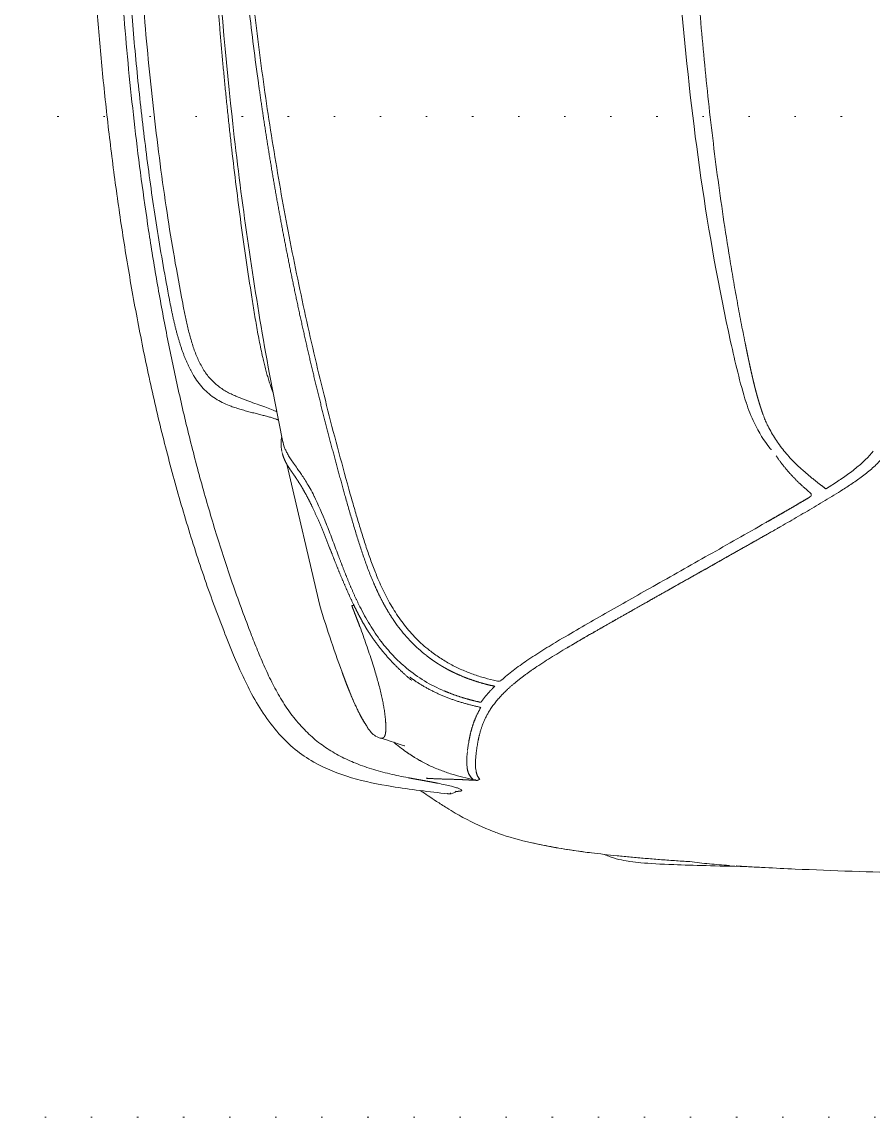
# Model space of a CAD drawing. Extents: x -2012 to 34975, y -1043 to 8321.
# Drawn here: x 31298.1 to 31357.7, y 1439.5 to 1516.1 of the extents above; entities that cross this region are included whole.
import ezdxf
from ezdxf.xclip import XClip

# ---------------------------------------------------------------- set-up
doc = ezdxf.new("R2010")
doc.units = 0
doc.header["$LTSCALE"] = 25
doc.header["$XCLIPFRAME"] = 0
doc.linetypes.add('DOT2', pattern=[0.125, 0, -0.125])
doc.layers.get('0').update_dxf_attribs({"color": 9, "lineweight": 9})
doc.layers.add('04', color=9, linetype='Continuous', lineweight=9)
doc.layers.add('20', color=9, linetype='DOT2', lineweight=9)

# ---------------------------------------------------------------- blocks, each defined once
blk = doc.blocks.new('p-araba-polo')
for p, q in [((3.79074, -0.25761), (3.79091, -0.25762)), ((3.75136, -0.62397), (3.77434, -0.52509)), ((3.72994, -0.54604), (3.72994, -0.54604)), ((3.43916, -0.56592), (3.43916, -0.56592)), ((3.64193, -0.72746), (3.64193, -0.72746)), ((3.48036, -0.80478), (3.48042, -0.80478))]:
    blk.add_line(p, q)
at = {"flags": 128}
for points in [[(3.73079, -0.68347), (3.73202, -0.68035), (3.73324, -0.67716), (3.73446, -0.67392)], [(3.65581, -0.75377), (3.65632, -0.75421), (3.65664, -0.75446), (3.65744, -0.75494)], [(3.65744, -0.75494), (3.65826, -0.75529), (3.65928, -0.75556), (3.66051, -0.75565)]]:
    blk.add_lwpolyline(points, dxfattribs=at)
for points, degree, knots in [([(3.89681, 0), (3.89677, -0.01209), (3.89668, -0.03627), (3.89592, -0.07253), (3.89472, -0.10878), (3.893, -0.14501), (3.89078, -0.18122), (3.88803, -0.21739), (3.88473, -0.25351), (3.88084, -0.28957), (3.87635, -0.32556), (3.87122, -0.36147), (3.86539, -0.39727), (3.85883, -0.43294), (3.85148, -0.46846), (3.84326, -0.5038), (3.83413, -0.5389), (3.82397, -0.57372), (3.8128, -0.60824), (3.80432, -0.63088), (3.80008, -0.64221)], 3, [0, 0, 0, 0, 0.055558, 0.111113, 0.166668, 0.222224, 0.277781, 0.333337, 0.388894, 0.44445, 0.500005, 0.55556, 0.611116, 0.666671, 0.722227, 0.777783, 0.833339, 0.888892, 0.944445, 1, 1, 1, 1]), ([(3.81742, -0.64441), (3.8199, -0.63799), (3.82486, -0.62513), (3.83179, -0.60561), (3.83837, -0.5859), (3.84459, -0.566), (3.85047, -0.54593), (3.85602, -0.52571), (3.86125, -0.50535), (3.86618, -0.48486), (3.87081, -0.46426), (3.87516, -0.44355), (3.87923, -0.42275), (3.88305, -0.40188), (3.88661, -0.38093), (3.88992, -0.35992), (3.893, -0.33887), (3.89585, -0.31777), (3.89848, -0.29664), (3.9009, -0.27548), (3.90311, -0.25429), (3.90512, -0.2331), (3.90693, -0.21189), (3.90856, -0.19068), (3.91, -0.16947), (3.91126, -0.14826), (3.91235, -0.12705), (3.91326, -0.10585), (3.914, -0.08466), (3.91457, -0.06348), (3.91498, -0.04231), (3.91523, -0.02115), (3.91526, -0.00705), (3.91528, 0)], 3, [0, 0, 0, 0, 0.031503, 0.063111, 0.094824, 0.126637, 0.158547, 0.190546, 0.222628, 0.254786, 0.287011, 0.319297, 0.351636, 0.384021, 0.416445, 0.448899, 0.481372, 0.513858, 0.546357, 0.578861, 0.611362, 0.643854, 0.676332, 0.708795, 0.741239, 0.773662, 0.806063, 0.838441, 0.870794, 0.903125, 0.935433, 0.967723, 1, 1, 1, 1]), ([(3.88258, 0), (3.88254, -0.01154), (3.88246, -0.03461), (3.88176, -0.06921), (3.88065, -0.1038), (3.87907, -0.13838), (3.87703, -0.17293), (3.8745, -0.20745), (3.87145, -0.24192), (3.86787, -0.27635), (3.86371, -0.31071), (3.85904, -0.34413), (3.85392, -0.37661), (3.85005, -0.3976), (3.84812, -0.40809)], 3, [0, 0, 0, 0, 0.084393, 0.168775, 0.253159, 0.337558, 0.421942, 0.506321, 0.590718, 0.675107, 0.759486, 0.843869, 0.92194, 1, 1, 1, 1]), ([(3.85654, -0.40987), (3.85802, -0.40193), (3.86099, -0.38606), (3.86495, -0.36215), (3.8686, -0.3382), (3.87191, -0.31419), (3.87492, -0.29015), (3.87764, -0.26607), (3.88009, -0.24196), (3.88227, -0.21783), (3.8842, -0.19368), (3.88589, -0.1695), (3.88733, -0.14532), (3.88854, -0.12112), (3.88953, -0.0969), (3.89029, -0.07268), (3.89083, -0.04846), (3.89117, -0.02423), (3.89121, -0.00808), (3.89123, 0)], 3, [0, 0, 0, 0, 0.058823, 0.117646, 0.17647, 0.235293, 0.294117, 0.35294, 0.411764, 0.470587, 0.529411, 0.588234, 0.647058, 0.705882, 0.764705, 0.823529, 0.882353, 0.941176, 1, 1, 1, 1]), ([(3.72994, -0.54604), (3.73264, -0.53633), (3.73805, -0.51692), (3.74565, -0.48765), (3.75287, -0.45828), (3.75968, -0.4288), (3.76609, -0.39923), (3.77208, -0.36956), (3.77765, -0.33981), (3.78281, -0.30998), (3.78754, -0.28008), (3.79185, -0.25011), (3.79573, -0.22007), (3.79916, -0.18997), (3.80219, -0.15981), (3.80383, -0.13967), (3.80465, -0.12959)], 3, [0, 0, 0, 0, 0.071461, 0.142913, 0.214376, 0.285822, 0.357282, 0.428734, 0.500167, 0.571583, 0.64299, 0.714393, 0.785796, 0.857198, 0.928599, 1, 1, 1, 1]), ([(3.77711, -0.50969), (3.78244, -0.4843), (3.7966, -0.40882), (3.81414, -0.28235), (3.82249, -0.1806), (3.82515, -0.12975)], 3, [0, 0, 0, 0, 0.20268, 0.601651, 1, 1, 1, 1]), ([(3.79427, -0.25822), (3.79543, -0.24968), (3.79774, -0.23261), (3.80081, -0.20694), (3.80358, -0.18124), (3.80605, -0.15549), (3.80742, -0.1383), (3.80811, -0.1297)], 3, [0, 0, 0, 0, 0.200035, 0.400025, 0.600021, 0.8, 1, 1, 1, 1]), ([(3.48556, -0.2052), (3.48473, -0.21503), (3.48306, -0.23466), (3.47914, -0.27381), (3.47334, -0.32271), (3.46687, -0.36658), (3.46194, -0.39586), (3.45932, -0.4106), (3.45657, -0.4254), (3.4546, -0.43525), (3.45361, -0.44019)], 3, [0, 0, 0, 0, 0.12452, 0.248713, 0.496885, 0.746467, 0.809383, 0.872586, 0.936113, 1, 1, 1, 1]), ([(3.79893, -0.40807), (3.80025, -0.39949), (3.8029, -0.38232), (3.8065, -0.3565), (3.80988, -0.33066), (3.81191, -0.3134), (3.81293, -0.30478)], 3, [0, 0, 0, 0, 0.249972, 0.499988, 0.750033, 1, 1, 1, 1]), ([(3.79122, -0.45044), (3.79165, -0.44846), (3.79253, -0.44452), (3.79372, -0.4385), (3.79485, -0.43245), (3.79592, -0.42638), (3.79696, -0.42029), (3.79796, -0.41418), (3.79861, -0.41011), (3.79893, -0.40807)], 3, [0, 0, 0, 0, 0.142515, 0.285196, 0.427965, 0.570749, 0.713737, 0.856833, 1, 1, 1, 1]), ([(3.84812, -0.40809), (3.84756, -0.41097), (3.84644, -0.41673), (3.84467, -0.42533), (3.84265, -0.43384), (3.84024, -0.44218), (3.83736, -0.4503), (3.83477, -0.45521), (3.83348, -0.45766)], 3, [0, 0, 0, 0, 0.167506, 0.33466, 0.50145, 0.667886, 0.83384, 1, 1, 1, 1]), ([(3.78412, -0.47463), (3.78442, -0.47387), (3.78509, -0.4721), (3.78615, -0.46907), (3.78725, -0.46562), (3.78832, -0.46199), (3.78934, -0.45823), (3.79031, -0.45437), (3.79092, -0.45175), (3.79122, -0.45044)], 3, [0, 0, 0, 0, 0.115196, 0.262644, 0.410099, 0.557562, 0.705034, 0.852514, 1, 1, 1, 1]), ([(3.83348, -0.45766), (3.83275, -0.45885), (3.83128, -0.46121), (3.82875, -0.46441), (3.82602, -0.46732), (3.82309, -0.46991), (3.81999, -0.47221), (3.81676, -0.47421), (3.81342, -0.47596), (3.81113, -0.47696), (3.80999, -0.47746)], 3, [0, 0, 0, 0, 0.124981, 0.249968, 0.374958, 0.499953, 0.624954, 0.749963, 0.874979, 1, 1, 1, 1]), ([(3.81344, -0.48448), (3.81511, -0.48383), (3.81845, -0.48252), (3.82324, -0.47999), (3.82779, -0.47689), (3.83199, -0.47313), (3.83583, -0.46878), (3.83806, -0.46541), (3.83917, -0.46373)], 3, [0, 0, 0, 0, 0.166711, 0.333398, 0.500062, 0.66671, 0.833352, 1, 1, 1, 1]), ([(3.80999, -0.47746), (3.80798, -0.47827), (3.80395, -0.47989), (3.79804, -0.48202), (3.79243, -0.48406), (3.78731, -0.48597), (3.7837, -0.48739), (3.78193, -0.48815), (3.78145, -0.48836)], 3, [0, 0, 0, 0, 0.18627, 0.372392, 0.558131, 0.743503, 0.928538, 1, 1, 1, 1]), ([(3.78181, -0.49357), (3.78252, -0.49332), (3.78395, -0.49282), (3.78654, -0.49205), (3.7894, -0.49127), (3.79249, -0.49047), (3.79577, -0.48964), (3.79919, -0.48878), (3.8027, -0.48786), (3.80626, -0.48685), (3.80986, -0.48575), (3.81225, -0.48491), (3.81344, -0.48448)], 3, [0, 0, 0, 0, 0.099513, 0.199085, 0.298757, 0.398601, 0.498624, 0.598776, 0.698998, 0.799265, 0.899601, 1, 1, 1, 1]), ([(3.4331, -0.50636), (3.434, -0.5049), (3.43577, -0.50201), (3.43734, -0.49892), (3.43812, -0.4974)], 3, [0, 0, 0, 0, 0.504884, 1, 1, 1, 1]), ([(3.43812, -0.4974), (3.43734, -0.49892), (3.43577, -0.50201), (3.434, -0.5049), (3.4331, -0.50636)], 3, [0, 0, 0, 0, 0.494609, 1, 1, 1, 1]), ([(3.43812, -0.4974), (3.43864, -0.4963), (3.43968, -0.49409), (3.44054, -0.49176), (3.44098, -0.4906)], 3, [0, 0, 0, 0, 0.498968, 1, 1, 1, 1]), ([(3.44098, -0.4906), (3.44054, -0.49176), (3.43968, -0.49409), (3.43864, -0.4963), (3.43812, -0.4974)], 3, [0, 0, 0, 0, 0.501096, 1, 1, 1, 1]), ([(3.4331, -0.50636), (3.4331, -0.50636), (3.43219, -0.5078), (3.43033, -0.51061), (3.42833, -0.51323), (3.42733, -0.51453)], 3, [0, 0, 0, 0, 0.000023, 0.502974, 1, 1, 1, 1]), ([(3.77355, -0.51846), (3.77401, -0.51762), (3.77494, -0.51593), (3.77633, -0.51269), (3.77701, -0.51036), (3.77729, -0.50884)], 3, [0, 0, 0, 0, 0.253002, 0.505984, 1, 1, 1, 1]), ([(3.35723, -0.52018), (3.35771, -0.52077), (3.3587, -0.52197), (3.36078, -0.52424), (3.36354, -0.52693), (3.36698, -0.52992), (3.37053, -0.53274), (3.37415, -0.53541), (3.37904, -0.53884), (3.38278, -0.54125), (3.38527, -0.54286)], 3, [0, 0, 0, 0, 0.060335, 0.124578, 0.249278, 0.374233, 0.499321, 0.624409, 0.749543, 1, 1, 1, 1]), ([(3.39176, -0.53893), (3.39044, -0.53806), (3.3878, -0.53634), (3.38386, -0.53364), (3.37997, -0.53083), (3.37632, -0.52802), (3.37293, -0.52519), (3.36981, -0.52234), (3.36681, -0.5193), (3.36498, -0.51704), (3.36406, -0.51592)], 3, [0, 0, 0, 0, 0.135189, 0.270177, 0.404927, 0.539624, 0.654876, 0.770059, 0.885089, 1, 1, 1, 1]), ([(3.42733, -0.51453), (3.42618, -0.51595), (3.42387, -0.51877), (3.42082, -0.52203), (3.41833, -0.52453), (3.41645, -0.52634), (3.41454, -0.5281), (3.41263, -0.52981), (3.4107, -0.53148), (3.40877, -0.53312), (3.40683, -0.53471), (3.40489, -0.53628), (3.40295, -0.53782), (3.4015, -0.53897), (3.40053, -0.53972), (3.40004, -0.5401), (3.39956, -0.54047), (3.39907, -0.54085), (3.39859, -0.54122), (3.3981, -0.54159), (3.39762, -0.54196), (3.39729, -0.54221), (3.39713, -0.54233)], 3, [0, 0, 0, 0, 0.127806, 0.254933, 0.318226, 0.381331, 0.444235, 0.506923, 0.569381, 0.631599, 0.69357, 0.755292, 0.816773, 0.878031, 0.893313, 0.908584, 0.923844, 0.939093, 0.954332, 0.969563, 0.984785, 1, 1, 1, 1]), ([(3.77355, -0.51846), (3.77298, -0.51939), (3.77186, -0.52124), (3.76972, -0.5243), (3.76794, -0.5268), (3.76704, -0.52805)], 3, [0, 0, 0, 0, 0.333348, 0.666684, 1, 1, 1, 1]), ([(3.76704, -0.52805), (3.76642, -0.52893), (3.76518, -0.53068), (3.76304, -0.53383), (3.76069, -0.53753), (3.75814, -0.54187), (3.75629, -0.54543), (3.75537, -0.54721)], 3, [0, 0, 0, 0, 0.200624, 0.400934, 0.600937, 0.800584, 1, 1, 1, 1]), ([(3.38527, -0.54286), (3.38733, -0.54415), (3.39146, -0.54675), (3.39973, -0.55176), (3.41007, -0.55787), (3.42038, -0.56384), (3.42736, -0.56786), (3.43146, -0.57021), (3.43352, -0.57137), (3.43475, -0.57208)], 3, [0, 0, 0, 0, 0.124906, 0.24985, 0.49985, 0.749925, 0.874966, 0.92498, 1, 1, 1, 1]), ([(3.40299, -0.53779), (3.40299, -0.53779), (3.40299, -0.53779), (3.40299, -0.53779), (3.40299, -0.53779), (3.40299, -0.53779), (3.40299, -0.53779), (3.40299, -0.53779), (3.40299, -0.53779), (3.40299, -0.53779), (3.40299, -0.53779), (3.40299, -0.53779), (3.40299, -0.53779), (3.40299, -0.53779), (3.40299, -0.53779)], 7, [0, 0, 0, 0, 0, 0, 0, 0, 1, 1, 1, 1, 1, 1, 1, 1, 1, 1, 1, 1, 1, 1, 1]), ([(3.403, -0.53779), (3.403, -0.53779), (3.403, -0.53779), (3.403, -0.53779), (3.403, -0.53779), (3.403, -0.53779), (3.403, -0.53779)], 3, [0, 0, 0, 0, 1, 1, 1, 1, 1, 1, 1]), ([(3.40918, -0.54408), (3.4087, -0.54447), (3.4078, -0.54521), (3.40709, -0.54651), (3.40765, -0.54763), (3.40848, -0.54812), (3.40892, -0.54838)], 3, [0, 0, 0, 0, 0.263807, 0.500052, 0.736261, 1, 1, 1, 1]), ([(3.40892, -0.54838), (3.41397, -0.55135), (3.42409, -0.5573), (3.43413, -0.56304), (3.43916, -0.56592)], 3, [0, 0, 0, 0, 0.499997, 1, 1, 1, 1]), ([(3.71059, -0.6052), (3.71181, -0.60221), (3.71429, -0.59615), (3.71761, -0.58677), (3.72079, -0.57706), (3.72387, -0.56702), (3.72692, -0.55665), (3.72892, -0.54961), (3.72994, -0.54604)], 3, [0, 0, 0, 0, 0.155616, 0.31525, 0.479141, 0.64759, 0.821014, 1, 1, 1, 1]), ([(3.71406, -0.60711), (3.7152, -0.60432), (3.71748, -0.59875), (3.72053, -0.59023), (3.72339, -0.58165), (3.72609, -0.573), (3.72868, -0.56433), (3.7312, -0.55562), (3.73285, -0.54981), (3.73367, -0.5469)], 3, [0, 0, 0, 0, 0.14264, 0.285361, 0.428172, 0.571059, 0.714003, 0.856988, 1, 1, 1, 1]), ([(3.42122, -0.56432), (3.42122, -0.56432), (3.42122, -0.56432), (3.42122, -0.56432), (3.42122, -0.56432), (3.42122, -0.56432), (3.42122, -0.56432)], 3, [0, 0, 0, 0, 1, 1, 1, 1, 1, 1, 1]), ([(3.42122, -0.56432), (3.42122, -0.56432), (3.42122, -0.56432), (3.42122, -0.56432), (3.42122, -0.56432), (3.42122, -0.56432), (3.42122, -0.56432)], 3, [0, 0, 0, 0, 1, 1, 1, 1, 1, 1, 1]), ([(3.43916, -0.56592), (3.44586, -0.56973), (3.45927, -0.57737), (3.47912, -0.58859), (3.49877, -0.59969), (3.51165, -0.60696), (3.51809, -0.6106)], 3, [0, 0, 0, 0, 0.250005, 0.499995, 0.750003, 1, 1, 1, 1]), ([(3.74681, -0.56663), (3.74612, -0.5684), (3.74472, -0.57194), (3.74263, -0.57744), (3.74054, -0.58303), (3.73912, -0.58681), (3.73841, -0.58871)], 3, [0, 0, 0, 0, 0.249816, 0.499724, 0.749781, 1, 1, 1, 1]), ([(3.43474, -0.57207), (3.44139, -0.57585), (3.45469, -0.58341), (3.47438, -0.5945), (3.49387, -0.60547), (3.50663, -0.61266), (3.51301, -0.61625)], 3, [0, 0, 0, 0, 0.250088, 0.500081, 0.750046, 1, 1, 1, 1]), ([(3.67459, -0.6553), (3.67621, -0.65398), (3.67943, -0.65134), (3.68394, -0.64701), (3.68819, -0.64244), (3.69216, -0.63762), (3.69585, -0.6326), (3.69928, -0.62738), (3.70245, -0.62201), (3.70538, -0.61651), (3.7081, -0.61091), (3.70976, -0.6071), (3.71059, -0.6052)], 3, [0, 0, 0, 0, 0.099992, 0.199992, 0.299988, 0.399982, 0.499978, 0.599981, 0.699987, 0.79999, 0.899989, 1, 1, 1, 1]), ([(3.51809, -0.6106), (3.52372, -0.61378), (3.53498, -0.62015), (3.55153, -0.62955), (3.56781, -0.63883), (3.57822, -0.64495), (3.58343, -0.64801)], 3, [0, 0, 0, 0, 0.250003, 0.500002, 0.750004, 1, 1, 1, 1]), ([(3.51301, -0.61625), (3.51863, -0.61941), (3.52986, -0.62574), (3.54637, -0.63508), (3.5626, -0.64431), (3.57297, -0.6504), (3.57816, -0.65344)], 3, [0, 0, 0, 0, 0.250068, 0.500042, 0.750043, 1, 1, 1, 1]), ([(3.72325, -0.62476), (3.72217, -0.62687), (3.72001, -0.63108), (3.71644, -0.63724), (3.71262, -0.64327), (3.7098, -0.64711), (3.70838, -0.64904)], 3, [0, 0, 0, 0, 0.250171, 0.500217, 0.75015, 1, 1, 1, 1]), ([(3.67694, -0.65874), (3.67871, -0.65729), (3.68225, -0.6544), (3.68718, -0.64963), (3.69179, -0.64458), (3.6961, -0.63926), (3.6987, -0.63552), (3.7, -0.63364)], 3, [0, 0, 0, 0, 0.199996, 0.399992, 0.599991, 0.799994, 1, 1, 1, 1]), ([(3.72328, -0.63868), (3.72249, -0.64079), (3.72092, -0.64502), (3.71872, -0.65129), (3.71665, -0.65744), (3.71469, -0.66347), (3.71349, -0.66733), (3.71289, -0.66927)], 3, [0, 0, 0, 0, 0.200275, 0.400507, 0.60049, 0.800241, 1, 1, 1, 1]), ([(3.79965, -0.6433), (3.79808, -0.64731), (3.79493, -0.65533), (3.78988, -0.66723), (3.78435, -0.67894), (3.77805, -0.69028), (3.77084, -0.70111), (3.76502, -0.70753), (3.76211, -0.71074)], 3, [0, 0, 0, 0, 0.166182, 0.332514, 0.49905, 0.665821, 0.832816, 1, 1, 1, 1]), ([(3.58343, -0.64801), (3.58741, -0.6504), (3.59538, -0.65517), (3.60266, -0.65999), (3.6063, -0.6624)], 3, [0, 0, 0, 0, 0.500076, 1, 1, 1, 1]), ([(3.70838, -0.64904), (3.70706, -0.65072), (3.70442, -0.65409), (3.7001, -0.65887), (3.69553, -0.66344), (3.69225, -0.66625), (3.69061, -0.66765)], 3, [0, 0, 0, 0, 0.250005, 0.500006, 0.750004, 1, 1, 1, 1]), ([(3.77986, -0.71363), (3.7879, -0.70462), (3.79683, -0.69079), (3.80818, -0.66717), (3.81362, -0.654), (3.81723, -0.64476)], 3, [0, 0, 0, 0, 0.458817, 0.622395, 1, 1, 1, 1]), ([(3.57816, -0.65344), (3.58208, -0.65579), (3.58992, -0.66048), (3.59708, -0.66522), (3.60066, -0.66758)], 3, [0, 0, 0, 0, 0.500144, 1, 1, 1, 1]), ([(3.62781, -0.6766), (3.63049, -0.67597), (3.63593, -0.67468), (3.644, -0.67209), (3.65204, -0.66892), (3.65989, -0.66508), (3.6675, -0.66061), (3.67222, -0.65707), (3.67459, -0.6553)], 3, [0, 0, 0, 0, 0.159308, 0.322994, 0.489699, 0.658429, 0.828591, 1, 1, 1, 1]), ([(3.6063, -0.6624), (3.60958, -0.66468), (3.61614, -0.66924), (3.6216, -0.67391), (3.62433, -0.67625)], 3, [0, 0, 0, 0, 0.500136, 1, 1, 1, 1]), ([(3.62887, -0.68041), (3.63098, -0.67993), (3.63521, -0.67897), (3.64146, -0.67716), (3.64762, -0.67508), (3.65162, -0.67342), (3.65362, -0.67259)], 3, [0, 0, 0, 0, 0.250006, 0.500007, 0.750006, 1, 1, 1, 1]), ([(3.68427, -0.67685), (3.68496, -0.67638), (3.68636, -0.67543), (3.68771, -0.67443), (3.68839, -0.67393)], 3, [0, 0, 0, 0, 0.500012, 1, 1, 1, 1]), ([(3.71289, -0.66927), (3.71241, -0.67086), (3.71145, -0.67403), (3.71017, -0.67857), (3.70904, -0.68293), (3.70805, -0.68709), (3.70721, -0.69103), (3.70651, -0.69476), (3.70616, -0.69703), (3.70599, -0.69817)], 3, [0, 0, 0, 0, 0.143178, 0.285809, 0.428387, 0.571114, 0.714004, 0.856981, 1, 1, 1, 1]), ([(3.7349, -0.67272), (3.73426, -0.67446), (3.73297, -0.67791), (3.7317, -0.68113), (3.73106, -0.68275)], 3, [0, 0, 0, 0, 0.495547, 1, 1, 1, 1]), ([(3.62433, -0.67625), (3.62454, -0.67642), (3.62494, -0.67676), (3.62629, -0.67692), (3.6273, -0.67671), (3.62781, -0.6766)], 3, [0, 0, 0, 0, 0.33657, 0.664105, 1, 1, 1, 1]), ([(3.63814, -0.69113), (3.63722, -0.68988), (3.63538, -0.68737), (3.63311, -0.68486), (3.63197, -0.6836)], 3, [0, 0, 0, 0, 0.500029, 1, 1, 1, 1]), ([(3.73106, -0.68275), (3.73048, -0.68418), (3.72932, -0.68704), (3.72762, -0.691), (3.72595, -0.6947), (3.72432, -0.69809), (3.72273, -0.70117), (3.7212, -0.70391), (3.71973, -0.70633), (3.71881, -0.70764), (3.71835, -0.7083)], 3, [0, 0, 0, 0, 0.125001, 0.250002, 0.375002, 0.500002, 0.625002, 0.750002, 0.875001, 1, 1, 1, 1]), ([(3.70599, -0.69817), (3.70599, -0.69817), (3.70599, -0.69817), (3.70599, -0.69817), (3.70599, -0.69817), (3.70599, -0.69817), (3.70599, -0.69817)], 3, [0, 0, 0, 0, 1, 1, 1, 1.000001, 1.000001, 1.000001, 1.000001]), ([(3.70888, -0.71668), (3.7101, -0.71635), (3.71409, -0.7146), (3.71524, -0.71282), (3.71736, -0.71024)], 3, [0, 0, 0, 0, 0.136101, 1, 1, 1, 1]), ([(3.76211, -0.71074), (3.7607, -0.71214), (3.75787, -0.71494), (3.75331, -0.7188), (3.74854, -0.72238), (3.74356, -0.72567), (3.7384, -0.72864), (3.73309, -0.73135), (3.72945, -0.73292), (3.72763, -0.7337)], 3, [0, 0, 0, 0, 0.142965, 0.285982, 0.428979, 0.571915, 0.714754, 0.857457, 1, 1, 1, 1]), ([(3.64792, -0.72541), (3.6478, -0.72441), (3.64755, -0.72241), (3.64716, -0.72004), (3.64696, -0.71886)], 3, [0, 0, 0, 0, 0.499774, 1, 1, 1, 1]), ([(3.68477, -0.73022), (3.68493, -0.73014), (3.69047, -0.72666), (3.69501, -0.72333), (3.6988, -0.72015), (3.69945, -0.7196)], 3, [0, 0, 0, 0, 0.284317, 0.878632, 1, 1, 1, 1]), ([(3.70092, -0.75052), (3.71974, -0.7475), (3.74933, -0.74037), (3.77304, -0.72158), (3.77986, -0.71363)], 3, [0, 0, 0, 0, 0.646551, 1, 1, 1, 1]), ([(3.70558, -0.71448), (3.70574, -0.71491), (3.70606, -0.71577), (3.70677, -0.71652), (3.70766, -0.71687), (3.70847, -0.71681), (3.70897, -0.71666), (3.70907, -0.71662)], 3, [0, 0, 0, 0, 0.235288, 0.470581, 0.705875, 0.941175, 1, 1, 1, 1]), ([(3.64086, -0.72042), (3.64107, -0.7217), (3.64149, -0.72424), (3.64174, -0.72639), (3.64187, -0.72747)], 3, [0, 0, 0, 0, 0.500012, 1, 1, 1, 1]), ([(3.64187, -0.72747), (3.64196, -0.72838), (3.64216, -0.73029), (3.64232, -0.73282), (3.64237, -0.73528), (3.64227, -0.73763), (3.64206, -0.73898), (3.64196, -0.73969)], 3, [0, 0, 0, 0, 0.160277, 0.337825, 0.535128, 0.754926, 1, 1, 1, 1]), ([(3.64314, -0.74578), (3.6458, -0.74524), (3.65112, -0.74415), (3.65897, -0.74195), (3.6667, -0.73929), (3.67423, -0.7361), (3.68152, -0.73234), (3.6868, -0.72905), (3.68968, -0.72705), (3.6903, -0.7266)], 3, [0, 0, 0, 0, 0.158644, 0.317513, 0.476648, 0.636014, 0.795575, 0.955312, 1, 1, 1, 1]), ([(3.64811, -0.73793), (3.6483, -0.73646), (3.64867, -0.73351), (3.64823, -0.72854), (3.648, -0.72605)], 3, [0, 0, 0, 0, 0.499729, 1, 1, 1, 1]), ([(3.67974, -0.73311), (3.67974, -0.73311), (3.67974, -0.73311), (3.67974, -0.73311), (3.67974, -0.73311), (3.67974, -0.73311), (3.67974, -0.73311), (3.67974, -0.73311), (3.67974, -0.73311), (3.67974, -0.73311), (3.67974, -0.73311), (3.67974, -0.73311), (3.67974, -0.73311)], 6, [0, 0, 0, 0, 0, 0, 0, 1, 1, 1, 1, 1, 1, 1, 1, 1, 1, 1, 1, 1]), ([(3.67974, -0.73311), (3.67974, -0.73311), (3.67974, -0.73311), (3.67974, -0.73311), (3.67974, -0.73311), (3.67974, -0.73311), (3.67974, -0.73311), (3.67974, -0.73311), (3.67974, -0.73311), (3.67974, -0.73311), (3.67974, -0.73311), (3.67974, -0.73311), (3.67974, -0.73311)], 6, [0, 0, 0, 0, 0, 0, 0, 1, 1, 1, 1, 1, 1, 1, 1, 1, 1, 1, 1, 1]), ([(3.72763, -0.7337), (3.72557, -0.73452), (3.72146, -0.73615), (3.71516, -0.73822), (3.70879, -0.74006), (3.70236, -0.74168), (3.69589, -0.74313), (3.69156, -0.74399), (3.68939, -0.74441)], 3, [0, 0, 0, 0, 0.166659, 0.333321, 0.499987, 0.666656, 0.833327, 1, 1, 1, 1]), ([(3.73122, -0.7322), (3.73122, -0.7322), (3.73122, -0.7322), (3.73122, -0.7322), (3.73122, -0.7322), (3.73122, -0.7322), (3.73122, -0.7322), (3.73122, -0.7322), (3.73122, -0.7322)], 3, [0, 0, 0, 0, 0.25, 0.5, 1, 1, 1, 1, 1, 1, 1]), ([(3.64196, -0.73969), (3.64184, -0.74024), (3.64161, -0.74137), (3.64108, -0.74288), (3.64037, -0.74436), (3.63962, -0.74526), (3.63923, -0.74572)], 3, [0, 0, 0, 0, 0.221287, 0.461031, 0.720285, 1, 1, 1, 1]), ([(3.64539, -0.74424), (3.64574, -0.74381), (3.64644, -0.74295), (3.64717, -0.7415), (3.64773, -0.73988), (3.64798, -0.73858), (3.64811, -0.73793)], 3, [0, 0, 0, 0, 0.25, 0.5, 0.75, 1, 1, 1, 1]), ([(3.65887, -0.7419), (3.65887, -0.7419), (3.65887, -0.7419), (3.65887, -0.7419), (3.65887, -0.7419), (3.65887, -0.7419), (3.65887, -0.7419)], 3, [0, 0, 0, 0, 1, 1, 1, 1.000001, 1.000001, 1.000001, 1.000001]), ([(3.6634, -0.7404), (3.6634, -0.7404), (3.6634, -0.7404), (3.6634, -0.7404), (3.6634, -0.7404), (3.6634, -0.7404), (3.6634, -0.7404), (3.6634, -0.7404), (3.6634, -0.7404), (3.6634, -0.7404), (3.6634, -0.7404), (3.6634, -0.7404), (3.6634, -0.7404), (3.6634, -0.7404), (3.6634, -0.7404)], 7, [0, 0, 0, 0, 0, 0, 0, 0, 1, 1, 1, 1, 1, 1, 1, 1.000001, 1.000001, 1.000001, 1.000001, 1.000001, 1.000001, 1.000001, 1.000001]), ([(3.64228, -0.74598), (3.64233, -0.74596), (3.64243, -0.74592), (3.6429, -0.74583), (3.64314, -0.74578)], 3, [0, 0, 0, 0, 0.500528, 1, 1, 1, 1]), ([(3.64457, -0.74525), (3.64444, -0.74527), (3.64416, -0.74533), (3.64417, -0.74531), (3.64418, -0.7453)], 3, [0, 0, 0, 0, 0.4918, 1, 1, 1, 1]), ([(3.64418, -0.7453), (3.64442, -0.74512), (3.64489, -0.74477), (3.64522, -0.74441), (3.64539, -0.74424)], 3, [0, 0, 0, 0, 0.499449, 1, 1, 1, 1]), ([(3.66839, -0.74831), (3.66681, -0.74863), (3.66365, -0.74926), (3.6595, -0.75023), (3.65618, -0.75115), (3.65377, -0.75198), (3.65293, -0.75243), (3.65251, -0.75266)], 3, [0, 0, 0, 0, 0.243786, 0.487231, 0.658342, 0.829202, 1, 1, 1, 1]), ([(3.62997, -0.78195), (3.63669, -0.77931), (3.64641, -0.77501), (3.66059, -0.7668), (3.67232, -0.75915), (3.67768, -0.75552), (3.68075, -0.75354), (3.68095, -0.75341)], 3, [0, 0, 0, 0, 0.436591, 0.634385, 0.751254, 0.983784, 1, 1, 1, 1]), ([(3.66205, -0.75553), (3.66205, -0.75553), (3.66205, -0.75553), (3.66205, -0.75553), (3.66205, -0.75553), (3.66205, -0.75553), (3.66205, -0.75553), (3.66205, -0.75553), (3.66205, -0.75553), (3.66205, -0.75553), (3.66205, -0.75553)], 5, [0, 0, 0, 0, 0, 0, 1, 1, 1, 1, 1, 1, 1, 1, 1, 1, 1]), ([(3.56245, -0.79681), (3.56683, -0.79625), (3.59177, -0.79281), (3.61369, -0.78805), (3.62856, -0.78249), (3.63002, -0.78193)], 3, [0, 0, 0, 0, 0.15043, 0.932957, 1, 1, 1, 1]), ([(3.49237, -0.80312), (3.49596, -0.80288), (3.50314, -0.80241), (3.51357, -0.80164), (3.52374, -0.80083), (3.53361, -0.79996), (3.54317, -0.79903), (3.55241, -0.79803), (3.56132, -0.79697), (3.56988, -0.79584), (3.5781, -0.79462), (3.58595, -0.79332), (3.59343, -0.79194), (3.59875, -0.79083), (3.60161, -0.79019), (3.60218, -0.79006)], 3, [0, 0, 0, 0, 0.08164, 0.163278, 0.244914, 0.326547, 0.408179, 0.489811, 0.571441, 0.653071, 0.734702, 0.816332, 0.897962, 0.979592, 1, 1, 1, 1]), ([(3.45344, -0.80652), (3.47331, -0.80617), (3.50236, -0.80541), (3.52327, -0.80425), (3.53295, -0.80325), (3.5394, -0.80221), (3.54616, -0.80052), (3.55072, -0.7987), (3.55213, -0.79808)], 3, [0, 0, 0, 0, 0.418831, 0.714948, 0.835581, 0.907738, 0.972168, 1, 1, 1, 1]), ([(3.46493, -0.80582), (3.46952, -0.80546), (3.47869, -0.80474), (3.48781, -0.80366), (3.49237, -0.80312)], 3, [0, 0, 0, 0, 0.500005, 1, 1, 1, 1]), ([(3.46, -0.80613), (3.45664, -0.80633), (3.44993, -0.80673), (3.43619, -0.80747), (3.41286, -0.80859), (3.37959, -0.80987), (3.33903, -0.81109), (3.29835, -0.81202), (3.26029, -0.81268), (3.22604, -0.8131), (3.19302, -0.81337), (3.16556, -0.81345), (3.14867, -0.81342), (3.14351, -0.8134)], 3, [0, 0, 0, 0, 0.03531, 0.070597, 0.141114, 0.269195, 0.390859, 0.518959, 0.640794, 0.737038, 0.833171, 0.948447, 1, 1, 1, 1]), ([(3.46493, -0.80582), (3.46485, -0.80583), (3.46468, -0.80584), (3.46485, -0.80583), (3.46493, -0.80582)], 3, [0, 0, 0, 0, 0.506131, 1, 1, 1, 1])]:
    blk.add_open_spline(points, degree=degree, knots=knots)
for points, degree in [([(3.82994, -0.05098), (3.82912, -0.09338), (3.82748, -0.13577), (3.82504, -0.17812), (3.8218, -0.22042), (3.81777, -0.26264), (3.81293, -0.30478)], 6), ([(3.46378, -0.43934), (3.48058, -0.36359), (3.49096, -0.28622), (3.49788, -0.20867)], 3), ([(3.79427, -0.25822), (3.79026, -0.28709), (3.78575, -0.31588), (3.78076, -0.34459), (3.77527, -0.37319), (3.76931, -0.40168)], 5), ([(3.76931, -0.40168), (3.76318, -0.43098), (3.75654, -0.46016), (3.7494, -0.48922), (3.74177, -0.51813), (3.73367, -0.5469)], 5), ([(3.85654, -0.40987), (3.85469, -0.41972), (3.85266, -0.42912), (3.8503, -0.43855), (3.84741, -0.44782), (3.84376, -0.45635), (3.83917, -0.46373)], 6), ([(3.45361, -0.44019), (3.45325, -0.44199), (3.45288, -0.4438), (3.45251, -0.44561), (3.45214, -0.44742), (3.45176, -0.44923), (3.45139, -0.45104)], 6), ([(3.45289, -0.48183), (3.45738, -0.46799), (3.46054, -0.45363), (3.46378, -0.43934)], 3), ([(3.45139, -0.45104), (3.45101, -0.45285), (3.45062, -0.45467), (3.45023, -0.45648), (3.44984, -0.45829), (3.44943, -0.4601), (3.44902, -0.46192)], 6), ([(3.44641, -0.47275), (3.44687, -0.47095), (3.44732, -0.46915), (3.44776, -0.46734), (3.44819, -0.46554), (3.44861, -0.46373), (3.44902, -0.46192)], 6), ([(3.83029, -0.46242), (3.83029, -0.46242), (3.83029, -0.46242), (3.83029, -0.46242)], 3), ([(3.44337, -0.48346), (3.44392, -0.4817), (3.44445, -0.47992), (3.44497, -0.47814), (3.44546, -0.47635), (3.44594, -0.47455), (3.44641, -0.47275)], 6), ([(3.44717, -0.49628), (3.4494, -0.49167), (3.45125, -0.4868), (3.45289, -0.48183)], 3), ([(3.45291, -0.48161), (3.45292, -0.48174), (3.4529, -0.48188), (3.45283, -0.48201), (3.45272, -0.48213), (3.45255, -0.48224), (3.45235, -0.48235)], 6), ([(3.44337, -0.48346), (3.44292, -0.48489), (3.44245, -0.48632), (3.44198, -0.48776), (3.44149, -0.48919), (3.44098, -0.4906)], 5), ([(3.44098, -0.4906), (3.44149, -0.48919), (3.44198, -0.48776), (3.44245, -0.48632), (3.44292, -0.48489), (3.44337, -0.48346)], 5), ([(3.43616, -0.51412), (3.44038, -0.50874), (3.44406, -0.50272), (3.44717, -0.49628)], 3), ([(3.78181, -0.49357), (3.78148, -0.49369), (3.78117, -0.49381), (3.78086, -0.49393), (3.78057, -0.49405), (3.7803, -0.49416)], 5), ([(3.7803, -0.49416), (3.78077, -0.49397), (3.78129, -0.49377), (3.78181, -0.49357)], 3), ([(3.42733, -0.51453), (3.42852, -0.51303), (3.42972, -0.51142), (3.43088, -0.50978), (3.43201, -0.50809), (3.4331, -0.50636)], 5), ([(3.77784, -0.5161), (3.77868, -0.51181), (3.77852, -0.50889), (3.77794, -0.50572)], 3), ([(3.40918, -0.54408), (3.41415, -0.53995), (3.41911, -0.53531), (3.42379, -0.53027), (3.42809, -0.52484), (3.43196, -0.5191)], 5), ([(3.43633, -0.51385), (3.43623, -0.51405), (3.4361, -0.51423), (3.43593, -0.5144), (3.43573, -0.51454), (3.4355, -0.51467), (3.43523, -0.51477)], 6), ([(3.77747, -0.5177), (3.77709, -0.51912), (3.77659, -0.52057), (3.77597, -0.52204), (3.77522, -0.52355), (3.77434, -0.52509)], 5), ([(3.77747, -0.5177), (3.77753, -0.51742), (3.7776, -0.51715), (3.77766, -0.51687)], 3), ([(3.77434, -0.52509), (3.77326, -0.52699), (3.77198, -0.52896), (3.7705, -0.53101), (3.76878, -0.53336), (3.76676, -0.53634), (3.76441, -0.54022)], 6), ([(3.76656, -0.52872), (3.76657, -0.52871), (3.76657, -0.52871), (3.76658, -0.52871), (3.76658, -0.52871), (3.76658, -0.52871), (3.76659, -0.5287)], 6), ([(3.76665, -0.52867), (3.76666, -0.52866), (3.76666, -0.52866), (3.76667, -0.52865), (3.76668, -0.52864), (3.76669, -0.52864), (3.7667, -0.52863)], 6), ([(3.39176, -0.53892), (3.39265, -0.5395), (3.39355, -0.54007), (3.39444, -0.54065), (3.39534, -0.54121), (3.39623, -0.54177), (3.39713, -0.54233)], 6), ([(3.39713, -0.54233), (3.39717, -0.54236), (3.39721, -0.54238), (3.39725, -0.54241)], 3), ([(3.39725, -0.54241), (3.39723, -0.5424), (3.39721, -0.54238), (3.39719, -0.54237), (3.39717, -0.54236), (3.39715, -0.54234), (3.39713, -0.54233)], 6), ([(3.76441, -0.54022), (3.76219, -0.54392), (3.75968, -0.54836), (3.7569, -0.55381), (3.75386, -0.56022), (3.75081, -0.5674), (3.74778, -0.57509), (3.74464, -0.58306)], 7), ([(3.43916, -0.56592), (3.43486, -0.56346), (3.43056, -0.56099), (3.42624, -0.55851), (3.42192, -0.55601), (3.41759, -0.55349), (3.41325, -0.55096), (3.40892, -0.54838)], 7), ([(3.74679, -0.5668), (3.74965, -0.55958), (3.75255, -0.55293), (3.7553, -0.54747)], 3), ([(3.75493, -0.54776), (3.75496, -0.54776), (3.75498, -0.54775), (3.755, -0.54774), (3.75503, -0.54773), (3.75505, -0.54772), (3.75507, -0.5477)], 6), ([(3.75507, -0.5477), (3.75516, -0.54765), (3.75524, -0.54758), (3.7553, -0.5475), (3.75534, -0.54741), (3.75537, -0.54732), (3.75537, -0.54721)], 6), ([(3.41199, -0.55897), (3.41199, -0.55897), (3.41199, -0.55897), (3.41199, -0.55897)], 3), ([(3.412, -0.55897), (3.412, -0.55897), (3.412, -0.55897), (3.412, -0.55897), (3.412, -0.55897), (3.412, -0.55897)], 5), ([(3.74644, -0.56699), (3.74646, -0.56699), (3.74648, -0.56698), (3.7465, -0.56698), (3.74653, -0.56697), (3.74655, -0.56697), (3.74657, -0.56696)], 6), ([(3.74657, -0.56696), (3.74666, -0.56694), (3.74673, -0.56689), (3.74679, -0.56684), (3.74682, -0.56678), (3.74683, -0.5667), (3.74681, -0.56662)], 6), ([(3.51301, -0.61625), (3.49394, -0.60552), (3.4745, -0.59456), (3.45474, -0.58347), (3.43474, -0.57207)], 4), ([(3.45608, -0.58418), (3.45608, -0.58418), (3.45608, -0.58418), (3.45608, -0.58418)], 3), ([(3.45608, -0.58418), (3.45608, -0.58418), (3.45608, -0.58418), (3.45608, -0.58418), (3.45608, -0.58418), (3.45608, -0.58418)], 5), ([(3.72325, -0.62476), (3.7268, -0.61768), (3.72998, -0.61046), (3.73291, -0.60318), (3.7357, -0.5959), (3.73841, -0.58871)], 5), ([(3.74464, -0.58306), (3.74203, -0.58968), (3.73937, -0.59648), (3.73661, -0.60338), (3.7337, -0.61028), (3.73064, -0.61715), (3.72732, -0.62397)], 6), ([(3.7382, -0.58894), (3.73829, -0.58893), (3.73836, -0.5889), (3.73841, -0.58887), (3.73844, -0.58882), (3.73844, -0.58877), (3.73841, -0.58871)], 6), ([(3.71406, -0.60711), (3.71172, -0.61265), (3.70918, -0.61811), (3.70641, -0.62345), (3.70336, -0.62865), (3.7, -0.63364)], 5), ([(3.57816, -0.65344), (3.56279, -0.64433), (3.5465, -0.63515), (3.52993, -0.62577), (3.51301, -0.61625)], 4), ([(3.72732, -0.62397), (3.72566, -0.62738), (3.72394, -0.63077), (3.72216, -0.63411), (3.72028, -0.63743), (3.71827, -0.64067)], 5), ([(3.72891, -0.62397), (3.72774, -0.62704), (3.7266, -0.63001), (3.72547, -0.63297), (3.72438, -0.63577), (3.72328, -0.63868)], 5), ([(3.72891, -0.62397), (3.72774, -0.62704), (3.7266, -0.63001), (3.72547, -0.63297), (3.72438, -0.63577), (3.72328, -0.63868)], 5), ([(3.72859, -0.62397), (3.72817, -0.62397), (3.72774, -0.62397), (3.72732, -0.62397)], 3), ([(3.72859, -0.62397), (3.72834, -0.62397), (3.72809, -0.62397), (3.72784, -0.62397), (3.72758, -0.62397), (3.72732, -0.62397)], 5), ([(3.72891, -0.62397), (3.72886, -0.62397), (3.72881, -0.62397), (3.72875, -0.62397), (3.7287, -0.62397), (3.72865, -0.62397), (3.72859, -0.62397)], 6), ([(3.72891, -0.62397), (3.72881, -0.62397), (3.7287, -0.62397), (3.72859, -0.62397)], 3), ([(3.73461, -0.6735), (3.74063, -0.65719), (3.74615, -0.6408), (3.75136, -0.62397)], 3), ([(3.68709, -0.67631), (3.69336, -0.67088), (3.7003, -0.66454), (3.70706, -0.65703), (3.71315, -0.64895), (3.71827, -0.64067)], 5), ([(3.79965, -0.6433), (3.7998, -0.64294), (3.79994, -0.64257), (3.80008, -0.64221)], 3), ([(3.80008, -0.64221), (3.79994, -0.64257), (3.7998, -0.64294), (3.79965, -0.6433)], 3), ([(3.70799, -0.64902), (3.70803, -0.64904), (3.70808, -0.64907), (3.70812, -0.64909), (3.70816, -0.64911), (3.7082, -0.64912), (3.70823, -0.64914)], 6), ([(3.70823, -0.64914), (3.70831, -0.64916), (3.70837, -0.64917), (3.70841, -0.64917), (3.70843, -0.64914), (3.70842, -0.64909), (3.70838, -0.64904)], 6), ([(3.81754, -0.64408), (3.81751, -0.64417), (3.81748, -0.64425), (3.81745, -0.64433), (3.81742, -0.64441)], 4), ([(3.81742, -0.64441), (3.81744, -0.64436), (3.81747, -0.6443), (3.81749, -0.64424), (3.81751, -0.64417)], 4), ([(3.67694, -0.65874), (3.6748, -0.66042), (3.67261, -0.66202), (3.67037, -0.66356), (3.66807, -0.66502), (3.66573, -0.66641)], 5), ([(3.66573, -0.66641), (3.66339, -0.66779), (3.661, -0.6691), (3.65858, -0.67034), (3.65612, -0.6715), (3.65362, -0.67259)], 5), ([(3.62463, -0.6873), (3.61996, -0.6823), (3.61435, -0.67731), (3.60776, -0.67242), (3.60066, -0.66758)], 4), ([(3.65362, -0.67259), (3.64886, -0.67466), (3.64397, -0.67647), (3.639, -0.67802), (3.63396, -0.67932), (3.62887, -0.68041)], 5), ([(3.66421, -0.68375), (3.67373, -0.67968), (3.68269, -0.67431), (3.69062, -0.66776)], 3), ([(3.68839, -0.67393), (3.68758, -0.67453), (3.68676, -0.67513), (3.68593, -0.67571), (3.6851, -0.67629), (3.68427, -0.67685)], 5), ([(3.69049, -0.6677), (3.69056, -0.66775), (3.6906, -0.66777), (3.69063, -0.66778), (3.69064, -0.66776), (3.69063, -0.66771), (3.69061, -0.66765)], 6), ([(3.73106, -0.68275), (3.73201, -0.68038), (3.73294, -0.67797), (3.73388, -0.67551), (3.73481, -0.67298), (3.73574, -0.6704)], 5), ([(3.62887, -0.68041), (3.62921, -0.68074), (3.62953, -0.68107), (3.62985, -0.68139), (3.63016, -0.6817), (3.63047, -0.68202)], 5), ([(3.629, -0.67634), (3.62901, -0.67633), (3.62901, -0.67633), (3.62901, -0.67633), (3.62901, -0.67634), (3.629, -0.67634), (3.629, -0.67634), (3.629, -0.67634)], 7), ([(3.629, -0.67633), (3.629, -0.67634), (3.629, -0.67634), (3.629, -0.67633), (3.629, -0.67633)], 4), ([(3.629, -0.67634), (3.629, -0.67633), (3.629, -0.67634), (3.629, -0.67634), (3.629, -0.67634)], 4), ([(3.62901, -0.67633), (3.629, -0.67634), (3.629, -0.67634), (3.62901, -0.67634), (3.62901, -0.67633), (3.62901, -0.67633), (3.62901, -0.67633)], 6), ([(3.68427, -0.67685), (3.67604, -0.68239), (3.66713, -0.68696), (3.65777, -0.69046), (3.64822, -0.69314), (3.63854, -0.69518)], 5), ([(3.64086, -0.72042), (3.63955, -0.71321), (3.63748, -0.70448), (3.63264, -0.69589), (3.62463, -0.6873)], 4), ([(3.63047, -0.68202), (3.63078, -0.68234), (3.63108, -0.68266), (3.63138, -0.68297), (3.63168, -0.68329), (3.63197, -0.6836)], 5), ([(3.63197, -0.6836), (3.63268, -0.68436), (3.63336, -0.68511), (3.63402, -0.68586), (3.63466, -0.68662), (3.63528, -0.68737)], 5), ([(3.63528, -0.68737), (3.63589, -0.68812), (3.63649, -0.68887), (3.63706, -0.68963), (3.63761, -0.69038), (3.63814, -0.69113)], 5), ([(3.64015, -0.69132), (3.64509, -0.6902), (3.64998, -0.6889), (3.65481, -0.68739), (3.65956, -0.68564), (3.6642, -0.68365)], 5), ([(3.66413, -0.68364), (3.66417, -0.68371), (3.6642, -0.68375), (3.66422, -0.68377), (3.66423, -0.68375), (3.66422, -0.68372), (3.6642, -0.68365)], 6), ([(3.71835, -0.7083), (3.72052, -0.70532), (3.72295, -0.70116), (3.72555, -0.69592), (3.72827, -0.68973), (3.73106, -0.68275)], 5), ([(3.73106, -0.68275), (3.73096, -0.68304), (3.73085, -0.68332), (3.73074, -0.68361), (3.73062, -0.68388), (3.73048, -0.68416)], 5), ([(3.73106, -0.68275), (3.73096, -0.68304), (3.73085, -0.68332), (3.73074, -0.68361), (3.73062, -0.68388), (3.73048, -0.68416)], 5), ([(3.63814, -0.69113), (3.6382, -0.69122), (3.63827, -0.6913), (3.63835, -0.69138), (3.63847, -0.69144), (3.63861, -0.69148), (3.63879, -0.69149)], 6), ([(3.64696, -0.71886), (3.64624, -0.71469), (3.64521, -0.71007), (3.64372, -0.70523), (3.64157, -0.70031), (3.63854, -0.69518)], 5), ([(3.63879, -0.69149), (3.63897, -0.69151), (3.63917, -0.69151), (3.6394, -0.69148), (3.63965, -0.69144), (3.6399, -0.69138), (3.64015, -0.69132)], 6), ([(3.6401, -0.69127), (3.64013, -0.69135), (3.64014, -0.6914), (3.64016, -0.69143), (3.64016, -0.69142), (3.64016, -0.69139), (3.64015, -0.69132)], 6), ([(3.63506, -0.70202), (3.63506, -0.70202), (3.63506, -0.70202), (3.63506, -0.70202)], 3), ([(3.70599, -0.69817), (3.70533, -0.70283), (3.70503, -0.70683), (3.70489, -0.71011), (3.70507, -0.7127), (3.70558, -0.71448)], 5), ([(3.71835, -0.7083), (3.71813, -0.70885), (3.71791, -0.7094), (3.71764, -0.70992), (3.7173, -0.71037), (3.7169, -0.71077)], 5), ([(3.71835, -0.7083), (3.71813, -0.70885), (3.71791, -0.7094), (3.71764, -0.70992), (3.7173, -0.71037), (3.7169, -0.71077)], 5), ([(3.69183, -0.7222), (3.69121, -0.72245), (3.69918, -0.7195), (3.70888, -0.71668)], 3), ([(3.70558, -0.71448), (3.70595, -0.71572), (3.70649, -0.71652), (3.70719, -0.71693), (3.70805, -0.71696), (3.70904, -0.71663)], 5), ([(3.69199, -0.72213), (3.69192, -0.72216), (3.69187, -0.72218), (3.69183, -0.7222)], 3), ([(3.68099, -0.73243), (3.68068, -0.7326), (3.68037, -0.73277), (3.68005, -0.73294), (3.67974, -0.73311)], 4), ([(3.68711, -0.72875), (3.68653, -0.72913), (3.68594, -0.7295), (3.68534, -0.72987)], 3), ([(3.63923, -0.74572), (3.64039, -0.74451), (3.64107, -0.74316), (3.64161, -0.74161), (3.64196, -0.73969)], 4), ([(3.64539, -0.74424), (3.64653, -0.74298), (3.64727, -0.74159), (3.64776, -0.73998), (3.64811, -0.73793)], 4), ([(3.64174, -0.74626), (3.64123, -0.74635), (3.64074, -0.74625), (3.6403, -0.74601), (3.63997, -0.74566)], 4), ([(3.64174, -0.74626), (3.64123, -0.74635), (3.64074, -0.74625), (3.6403, -0.74601), (3.63997, -0.74566)], 4), ([(3.64174, -0.74626), (3.64779, -0.74596), (3.65325, -0.74553), (3.65893, -0.74542), (3.66502, -0.74545), (3.67141, -0.74511), (3.67692, -0.74478)], 6), ([(3.67692, -0.74478), (3.67141, -0.74511), (3.66502, -0.74545), (3.65893, -0.74542), (3.65325, -0.74553), (3.64779, -0.74596), (3.64174, -0.74626)], 6), ([(3.64228, -0.74598), (3.64218, -0.74603), (3.64208, -0.74609), (3.64197, -0.74615), (3.64186, -0.7462), (3.64174, -0.74626)], 5), ([(3.64174, -0.74626), (3.64192, -0.74617), (3.6421, -0.74607), (3.64228, -0.74598)], 3), ([(3.64413, -0.74529), (3.6442, -0.74532), (3.64427, -0.74533), (3.64434, -0.74532), (3.64442, -0.7453), (3.6445, -0.74527), (3.64457, -0.74525)], 6), ([(3.64457, -0.74525), (3.6445, -0.74527), (3.64443, -0.7453), (3.64436, -0.74531), (3.64428, -0.74532), (3.64421, -0.74532), (3.64415, -0.7453)], 6), ([(3.64457, -0.74525), (3.64444, -0.74527), (3.6443, -0.7453), (3.6442, -0.74532), (3.64415, -0.74532), (3.64417, -0.74531), (3.64418, -0.7453)], 6), ([(3.64418, -0.7453), (3.6445, -0.74508), (3.64475, -0.74487), (3.64498, -0.74466), (3.64519, -0.74445), (3.64539, -0.74424)], 5), ([(3.66157, -0.75559), (3.67473, -0.75434), (3.68786, -0.7526), (3.70092, -0.75052)], 3), ([(3.68939, -0.74441), (3.68635, -0.745), (3.68337, -0.74554), (3.68035, -0.74609), (3.67739, -0.74661), (3.67436, -0.74717), (3.67139, -0.74772), (3.66839, -0.74831)], 7), ([(3.66844, -0.74829), (3.66843, -0.74831), (3.66842, -0.74831), (3.66841, -0.74831), (3.6684, -0.74831), (3.6684, -0.74831), (3.66839, -0.74831)], 6), ([(3.66843, -0.74831), (3.67538, -0.74693), (3.68241, -0.74575), (3.68941, -0.74441)], 3), ([(3.68941, -0.74441), (3.68941, -0.74441), (3.6894, -0.74442), (3.6894, -0.74442), (3.6894, -0.74442), (3.6894, -0.74442), (3.68939, -0.74441)], 6), ([(3.68941, -0.74441), (3.68941, -0.74441), (3.6894, -0.74442), (3.6894, -0.74442), (3.6894, -0.74442), (3.6894, -0.74442), (3.68939, -0.74441)], 6), ([(3.65251, -0.75266), (3.65186, -0.75309), (3.65167, -0.75343), (3.652, -0.75361), (3.65241, -0.75376), (3.65304, -0.75382), (3.65366, -0.75388), (3.65434, -0.75391)], 7), ([(3.65434, -0.75391), (3.65456, -0.75392), (3.65479, -0.75393), (3.65502, -0.75394), (3.65526, -0.75394), (3.6555, -0.75394), (3.65575, -0.75394), (3.656, -0.75394)], 7), ([(3.65434, -0.75391), (3.65488, -0.75393), (3.65542, -0.75394), (3.65599, -0.75394)], 3), ([(3.66133, -0.7556), (3.66102, -0.75563), (3.66069, -0.75566), (3.66037, -0.75567), (3.66004, -0.75564), (3.65972, -0.75557)], 5), ([(3.65976, -0.75499), (3.65981, -0.75505), (3.65987, -0.75511), (3.65994, -0.75517), (3.66003, -0.75523), (3.66012, -0.75529)], 5), ([(3.66056, -0.75565), (3.66084, -0.75564), (3.66123, -0.75563), (3.6617, -0.75558)], 3), ([(3.66133, -0.7556), (3.66147, -0.75559), (3.66161, -0.75559), (3.66176, -0.75557), (3.66191, -0.75555), (3.66205, -0.75553)], 5), ([(3.66205, -0.75553), (3.66181, -0.75555), (3.66157, -0.75557), (3.66133, -0.7556)], 3), ([(3.662, -0.75554), (3.66201, -0.75554), (3.66202, -0.75554), (3.66203, -0.75553), (3.66204, -0.75553), (3.66205, -0.75553)], 5), ([(3.66217, -0.75552), (3.66214, -0.75552), (3.66212, -0.75553), (3.6621, -0.75553), (3.66208, -0.75553), (3.66205, -0.75553)], 5), ([(3.66205, -0.75553), (3.6621, -0.75553), (3.66215, -0.75552), (3.66219, -0.75552)], 3), ([(3.66207, -0.75553), (3.66206, -0.75553), (3.66206, -0.75553), (3.66205, -0.75553)], 3), ([(3.45974, -0.8061), (3.45978, -0.80611), (3.45983, -0.80612), (3.45987, -0.80613), (3.45992, -0.80614), (3.45996, -0.80614), (3.46, -0.80613)], 6), ([(3.46454, -0.80579), (3.46464, -0.80581), (3.46473, -0.80583), (3.46483, -0.80583), (3.46493, -0.80582)], 4), ([(3.46455, -0.80578), (3.46465, -0.80581), (3.46474, -0.80583), (3.46484, -0.80584), (3.46494, -0.80583)], 4), ([(3.46455, -0.80578), (3.46457, -0.80579), (3.46458, -0.80579), (3.46459, -0.80579)], 3), ([(3.46457, -0.80579), (3.46463, -0.8058), (3.46469, -0.80582), (3.46475, -0.80583), (3.46481, -0.80583), (3.46487, -0.80583), (3.46494, -0.80583)], 6), ([(3.46457, -0.80579), (3.46463, -0.80581), (3.46469, -0.80582), (3.46475, -0.80582), (3.46481, -0.80583), (3.46487, -0.80583), (3.46493, -0.80582)], 6), ([(3.46493, -0.80582), (3.46485, -0.80583), (3.46475, -0.80584), (3.46471, -0.80584), (3.46475, -0.80584), (3.46484, -0.80583), (3.46493, -0.80582)], 6)]:
    blk.add_open_spline(points, degree=degree)
blk = doc.blocks.new('catikatirevizepergole-krt')
blk.add_lwpolyline([(-30, 719.999), (-30, 650), (-800, 650), (-800, 719.999)], close=True)

msp = doc.modelspace()

# ---------------------------------------------------------------- block references
at = {"layer": '04'}
ref = msp.add_blockref('p-araba-polo', (31694.08, 1537.687), dxfattribs=dict(at, xscale=-100, yscale=100, zscale=100))
XClip(ref).set_block_clipping_path([(-0.0924763951, -0.9835002962), (4.0650970395, 0.9845199444)])
at = {"layer": '20'}
msp.add_blockref('catikatirevizepergole-krt', (31581.35, 789.503), dxfattribs=at)

doc.saveas('drawing.dxf')
